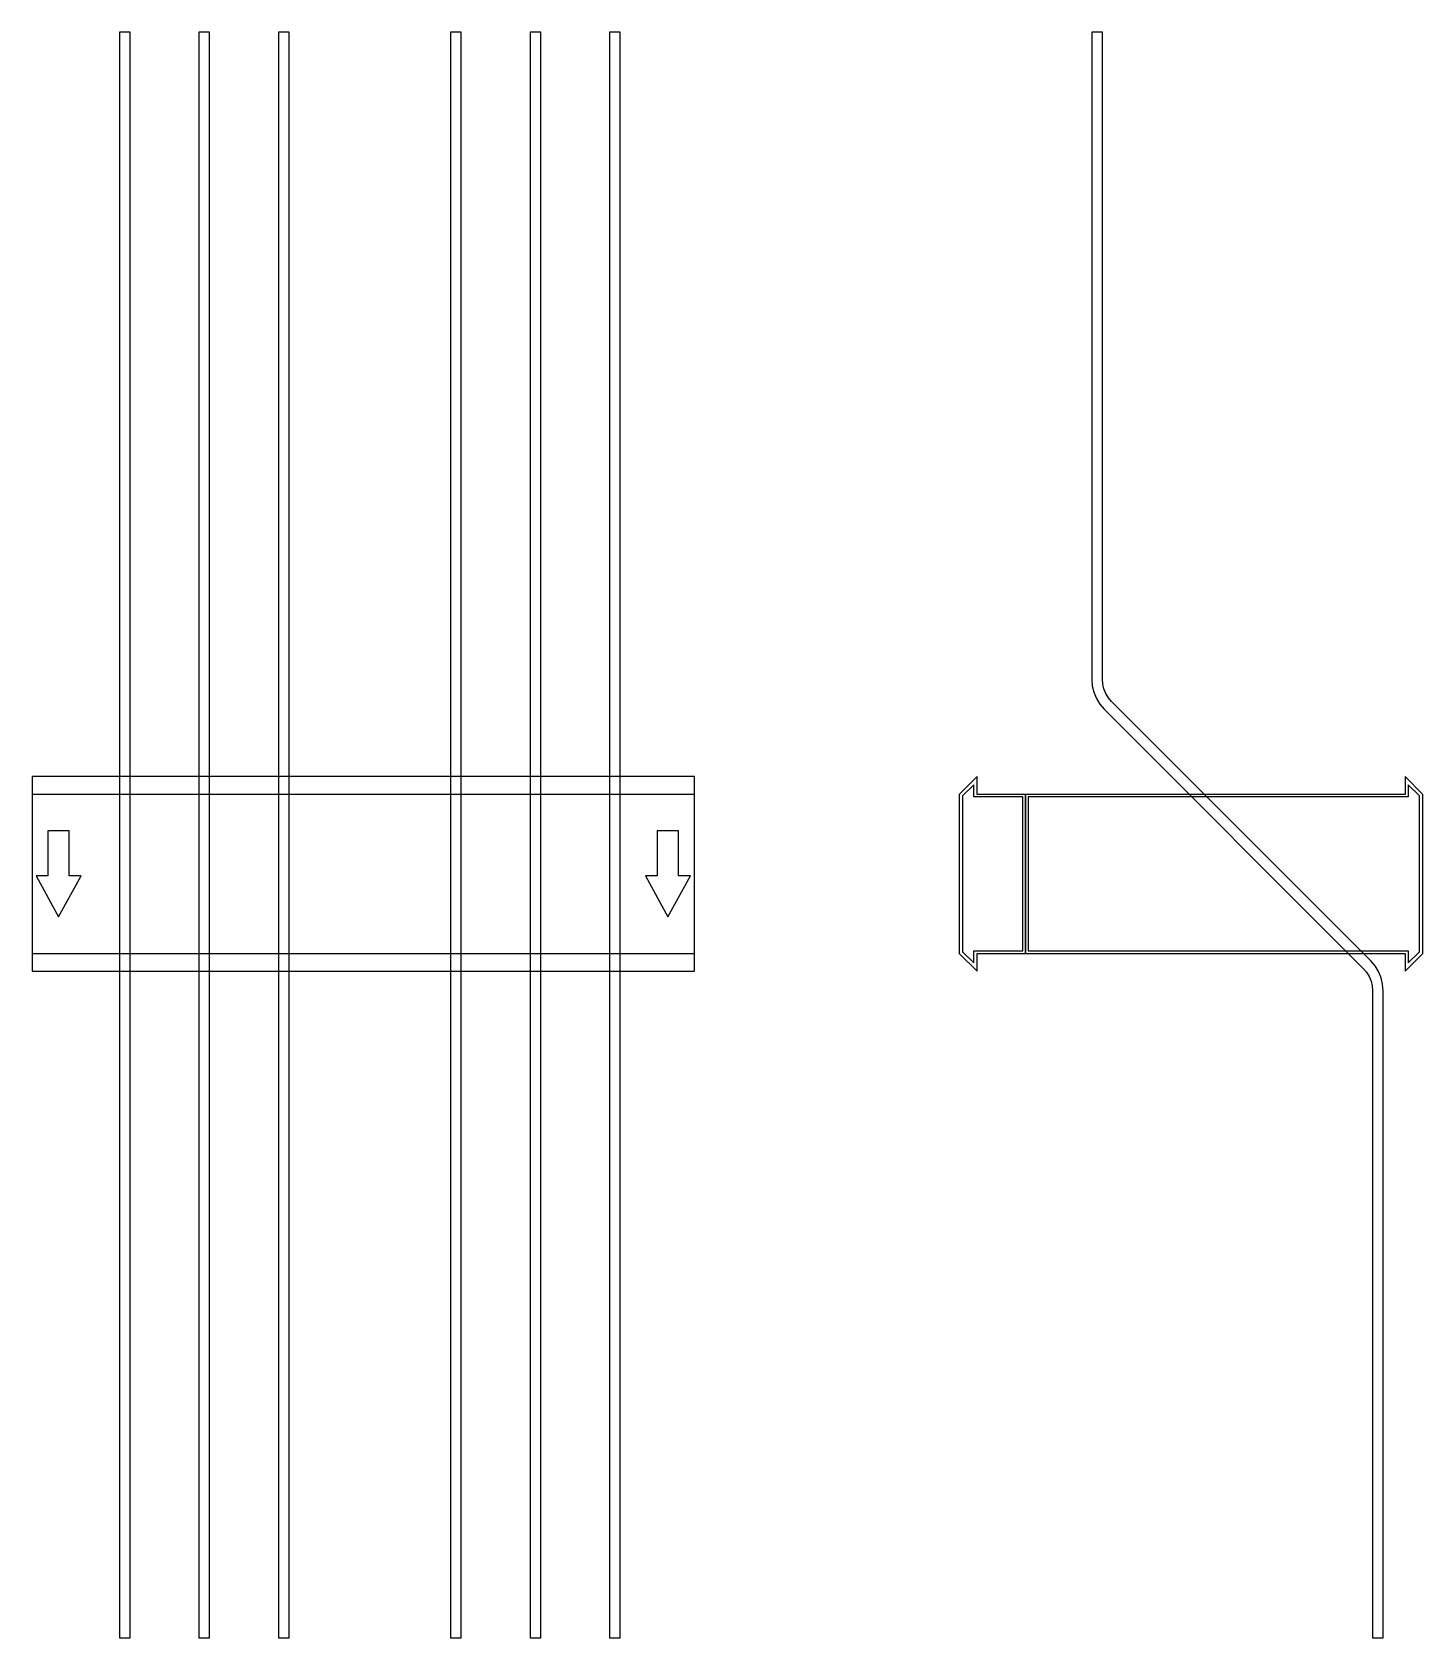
# Model space of a CAD drawing. Extents: x 0 to 1050, y -577 to 635.
import ezdxf

# ---------------------------------------------------------------- set-up
doc = ezdxf.new("R2010")
doc.units = 0
doc.layers.add('Halfen', color=7, linetype='CONTINUOUS')

msp = doc.modelspace()

# ---------------------------------------------------------------- linework, layer by layer
at = {"layer": 'Halfen', "color": 7}
for points in [[(74, -576.569), (74, 635.197), (66, 635.197), (66, -576.569)], [(134, -576.569), (134, 635.197), (126, 635.197), (126, -576.569)], [(194, -576.569), (194, 635.197), (186, 635.197), (186, -576.569)], [(324, -576.569), (324, 635.197), (316, 635.197), (316, -576.569)], [(384, -576.569), (384, 635.197), (376, 635.197), (376, -576.569)], [(444, -576.569), (444, 635.197), (436, 635.197), (436, -576.569)], [(1020, -576.569), (1020, -88.284), (1019.606, -83.278), (1018.434, -78.396), (1016.512, -73.757), (1013.889, -69.475), (1010.627, -65.657), (815.029, 129.941), (812.584, 132.805), (810.616, 136.016), (809.175, 139.495), (808.295, 143.157), (808, 146.912), (808, 635.197), (800, 635.197), (800, 146.912), (800.394, 141.906), (801.566, 137.023), (803.488, 132.384), (806.111, 128.103), (809.373, 124.284), (1004.971, -71.314), (1007.416, -74.177), (1009.384, -77.388), (1010.825, -80.868), (1011.705, -84.53), (1012, -88.284), (1012, -576.569)], [(0, -73.5), (500, -73.5), (500, 73.5), (0, 73.5)], [(750, -60), (750, 60), (713.5, 60), (713.5, 73.5), (700, 60), (700, -60), (713.5, -73.5), (713.5, -60)], [(1050, -60), (1050, 60), (1036.5, 73.5), (1036.5, 60), (750, 60), (750, -60), (1036.5, -60), (1036.5, -73.5)], [(748, -58), (748, 58), (711, 58), (711, 67.25), (702.5, 58.75), (702.5, -58.75), (711, -67.25), (711, -58)], [(1047.5, -58.75), (1047.5, 58.75), (1039, 67.25), (1039, 58), (752, 58), (752, -58), (1039, -58), (1039, -67.25)], [(0, -60), (500, -60), (500, 60), (0, 60)], [(20, -32.5), (37, -1.5), (28, -1.5), (28, 32.5), (12, 32.5), (12, -1.5), (3, -1.5)], [(480, -32.5), (497, -1.5), (488, -1.5), (488, 32.5), (472, 32.5), (472, -1.5), (463, -1.5)]]:
    msp.add_lwpolyline(points, close=True, dxfattribs=at)

doc.saveas('drawing.dxf')
